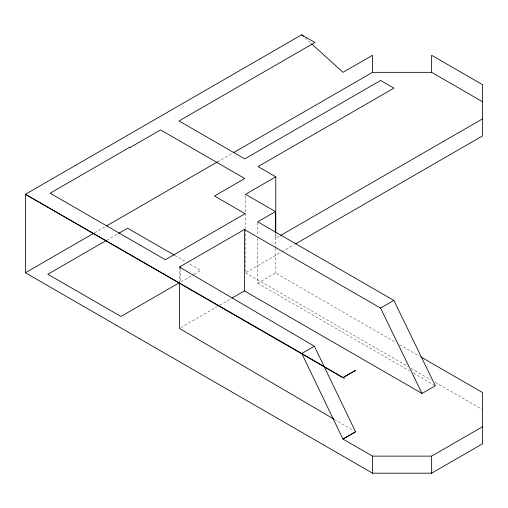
<?xml version="1.0" encoding="UTF-8"?>
<svg xmlns="http://www.w3.org/2000/svg" width="508" height="508" viewBox="0 0 508 508"><rect width="100%" height="100%" fill="white"/><g stroke="black" fill="none" stroke-linecap="round" stroke-linejoin="round"><path stroke-width="0.38" stroke-dasharray="2.54 1.91" d="M94.691 232.759L104.985 226.816M217.5 161.855L232.588 153.143M106.915 240.144L117.837 233.839M180.962 281.826L193.237 274.739M193.916 274.345L200.736 270.415L188.43 263.309M279.222 236.239L275.787 238.22L275.787 233.496M245.504 229.171L245.504 272.764L281.241 252.133M281.927 251.733L294.297 244.596M180.861 327.616L217.094 306.699M219.831 305.118L231.451 298.406M257.734 238.36L257.734 283.235L275.457 272.999L396.176 342.697M399.605 344.678L419.5 356.159M245.504 272.764L407.689 366.401M411.131 368.383L431.057 379.889M435.178 382.27L482.6 409.651M257.734 283.235L409.27 370.726M413.385 373.101L435.331 385.769M174.765 255.416L185.699 261.734M334.391 419.398L353.505 430.619M305.137 37.986L310.959 43.269M275.457 232.848L275.457 247.809M275.457 248.596L275.457 272.999M257.734 222.612L257.734 235.21M245.504 195.885L245.504 212.528M245.504 213.322L245.504 228.378M180.181 268.961L180.181 281.559M179.432 267.024L179.432 281.984"/><path stroke-width="0.76" d="M275.787 232.708L275.787 176.816L258.064 166.58L393.967 88.119L380.67 80.442L244.767 158.902L179.032 120.955L314.935 42.488L301.638 34.811L25.4 194.297L25.4 272.764L372.548 473.189L431.635 473.189L482.6 443.763L482.6 392.589L420.872 356.953M25.4 272.764L94.005 233.153M106.356 226.022L217.5 161.855M233.274 152.749L372.548 72.339L431.635 72.339L482.6 101.765M106.229 240.538L47.841 274.25L120.961 316.465L179.597 282.613M118.485 233.464L127.61 228.194L174.079 255.022M275.787 176.816L245.504 194.297L275.457 211.595L275.457 232.061M482.6 426.707L431.635 456.127L372.548 456.127L342.995 439.071L355.556 431.819L314.42 346.265L179.432 267.024L244.437 229.502L380.555 308.089L422.034 393.446L435.331 385.769L393.846 300.412L257.734 221.825L275.457 211.595M280.6 235.445L482.6 118.821M295.675 243.802L482.6 135.877L482.6 84.709L431.635 55.283L431.635 72.339M232.131 298.012L244.437 290.913L422.034 393.446M380.555 308.089L393.846 300.412M342.995 377.66L355.556 370.415L342.894 377.603L25.4 194.297L301.765 353.454L344.481 378.517M314.42 346.265L301.765 353.454L342.894 439.007L355.556 431.819M333.712 418.998L179.432 328.435L179.432 282.772M301.638 34.811L303.39 36.398M311.544 43.796L343.002 72.339L372.548 55.283L372.548 72.339M431.635 456.127L431.635 473.189M372.548 456.127L372.548 473.189M244.437 229.502L244.437 290.913M180.181 266.605L180.181 268.18M129.889 147.161L50.114 193.218L165.341 259.74L245.11 213.684L214.478 195.999L244.761 178.518L160.56 129.902L130.277 147.39L129.889 147.161"/></g></svg>
